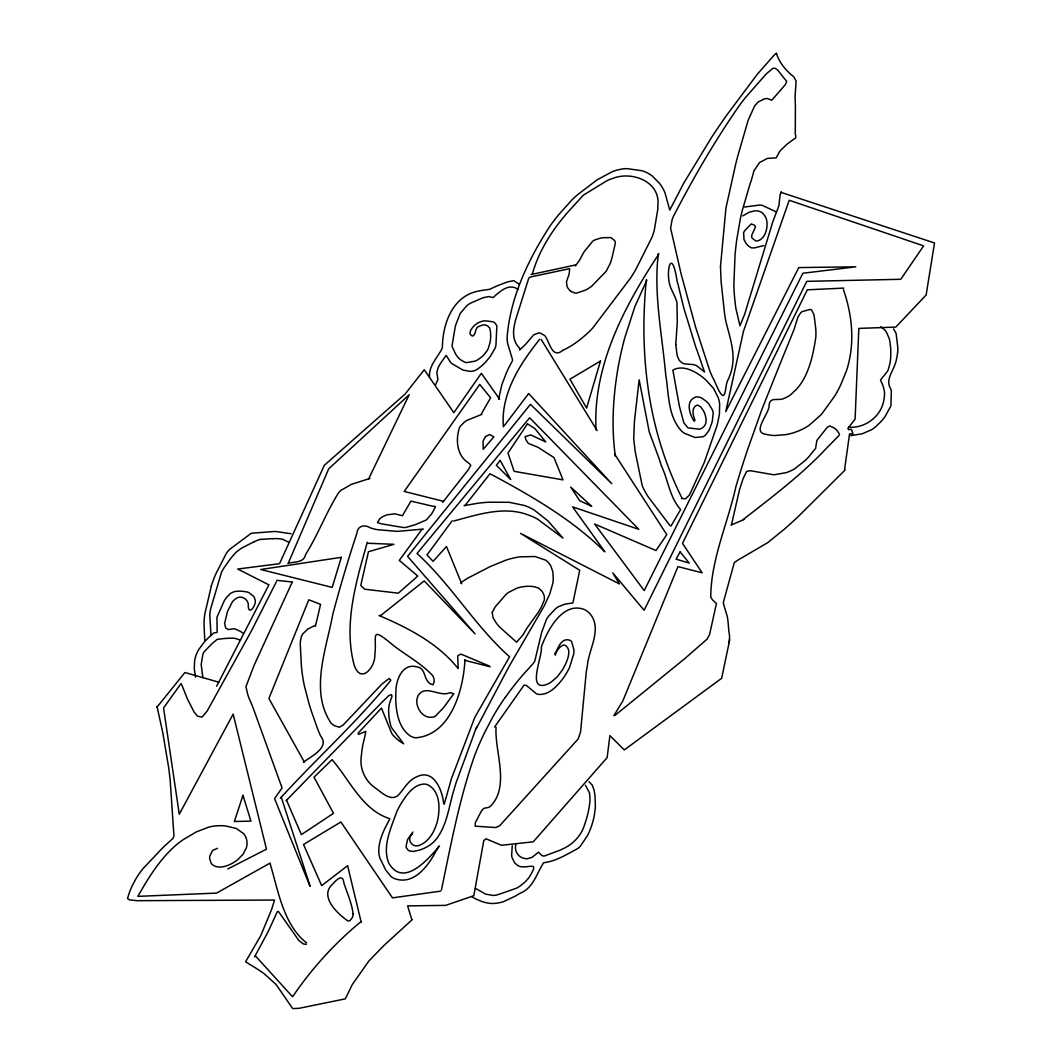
<?xml version="1.0" encoding="UTF-8"?>
<svg xmlns="http://www.w3.org/2000/svg" width="1062" height="1062" viewBox="0 0 1062 1062"><rect width="100%" height="100%" fill="white"/><g stroke="black" fill="none" stroke-linecap="round" stroke-linejoin="round"><path stroke-width="1.5" d="M515.853 844.423C514.021 850.742 518.057 857.273 524.416 858.441A12.386 12.054 -29.2 0 0 527.323 858.72L532.049 857.379L538.5 852.162L541.925 855.6L544.076 856.118L559.701 850.317A43.741 42.573 -29.2 0 0 562.223 849.149C573.029 844.409 581.697 835.396 584.83 823.86A100.346 97.651 -29.2 0 0 586.994 817.063L588.109 812.656A82.73 80.513 -29.2 0 0 590.007 799.328L589.543 792.942L585.428 785.283M646.36 279.691C640.705 336.15 644.461 394.042 661.785 448.297A371.766 361.797 -29.2 0 0 681.897 497.972M658.36 253.539C653.449 294.015 662.117 334.318 665.688 374.528C668.887 393.405 667.613 415.733 681.3 430.814A24.267 23.603 -29.2 0 0 684.724 433.455L695.039 437.491L702.991 436.761A9.505 9.239 -29.2 0 0 705.38 435.247L709.004 430.429L711.659 423.446A67.915 66.096 -29.2 0 0 712.403 420.565L713.173 413.184A13.766 13.394 -29.2 0 0 712.549 410.211L709.058 404.264A30.825 30.002 -29.2 0 0 705.832 400.932L701.079 397.679L697.309 396.803A6.518 6.345 -29.2 0 0 695.504 397.108C685.109 400.945 689.703 414.578 694.176 421.362M429.526 377.169C428.517 365.66 438.022 357.084 442.243 348.163A35.272 34.329 -29.2 0 1 442.442 345.548C443.146 321.919 453.607 294.811 479.971 290.789A36.427 35.444 -29.2 0 1 482.56 290.311L489.529 289.368L493.724 287.444A37.874 36.851 -29.2 0 1 495.237 286.7L497.68 285.638A81.442 79.265 -29.2 0 1 499.817 284.802L504.676 283.01A69.442 67.57 -29.2 0 0 507.065 282.054L513.65 280.607L518.946 284.058M464.957 659.728C463.55 689.211 451.138 734.997 415.64 737.811A15.359 14.948 -29.2 0 1 410.304 735.979C399.126 728.346 396.378 713.545 395.794 700.893A94.505 91.969 -29.2 0 1 395.914 692.331C395.635 680.795 402.073 662.834 416.689 666.83C425.225 667.772 423.725 677.423 428.411 682.189A17.35 16.886 -29.2 0 0 430.057 683.662L432.977 684.831L434.159 681.857A12.771 12.425 -29.2 0 0 433.88 678.698L433.482 677.37A9.983 9.717 -29.2 0 0 432.513 675.432C421.083 663.219 405.83 655.214 392.754 644.913C368.899 625.04 377.249 636.324 374.833 654.896C375.43 667.002 360.788 684.924 354.164 665.051C343.278 624.496 356.142 581.458 367.319 542.284M729.103 642.669L729.581 636.802A15.306 14.895 -29.2 0 0 729.475 635.182L729.063 632.62A37.09 36.095 -29.2 0 1 728.797 630.589L728.266 624.137A128.489 125.037 -29.2 0 0 727.882 620.407L727.47 617.526A22.66 22.05 -29.2 0 0 727.191 616.212L723.567 604.159M512.242 845.697L511.645 855.268A14.032 13.66 -29.2 0 0 512.149 857.791L514.645 862.862L517.499 865.304A19.302 18.784 -29.2 0 0 519.61 866.393C528.982 868.849 539.523 860.366 529.898 876.044A16.62 16.182 -29.2 0 1 528.73 877.902L525.942 881.075A48.334 47.033 -29.2 0 1 522.61 884.075L519.637 886.305A31.063 30.227 -29.2 0 1 516.477 888.19L504.463 892.438A38.537 37.502 -29.2 0 0 501.583 893.421L497.215 894.868A18.917 18.412 -29.2 0 1 493.073 895.425L485.692 894.164L475.364 888.283M532.367 273.877C538.315 252.902 549.93 233.534 563.909 216.821A68.804 66.959 -29.2 0 1 566.471 213.701L583.383 195.156L607.079 180.62A37.449 36.44 -29.2 0 1 612.309 178.602C631.85 170.491 661.095 181.642 657.803 206.094A37.435 36.427 -29.2 0 1 657.697 209.944L654.285 230.135A65.286 63.534 -29.2 0 1 652.015 237.198L635.806 269.469A147.153 143.211 -29.2 0 1 630.682 277.872L592.729 328.039A67.012 65.22 -29.2 0 1 589.689 331.198L586.582 334.092A139.016 135.286 -29.2 0 1 580.901 338.911L578.551 340.743A83.619 81.376 -29.2 0 1 562.754 350.407M498.596 399.219L501.875 384.59L506.614 372.337A159.273 154.999 -29.2 0 1 508.831 367.598L512.282 361.053A3.067 2.987 -29.2 0 0 512.574 359.845L507.649 343.491A42.812 41.67 -29.2 0 1 507.078 337.676C510.185 297.32 528.451 259.101 550.275 225.635A254.707 247.871 -29.2 0 1 558.466 214.922L571.98 199.855A124.851 121.506 -29.2 0 1 577.502 194.758L597.256 179.743L612.23 171.699A53.644 52.211 -29.2 0 1 616.849 170.159L622.226 168.977A31.9 31.037 -29.2 0 1 627.164 168.646L641.833 170.716A27.585 26.842 -29.2 0 1 645.046 171.832L647.382 172.933A37.223 36.227 -29.2 0 1 652.227 175.96L659.582 183.421A48.825 47.511 -29.2 0 1 662.569 187.934A42.918 41.763 -29.2 0 1 665.011 192.899L669.737 210.05L678.366 193.642A333.003 324.069 -29.2 0 1 683.636 183.341L711.912 136.839A1095.944 1066.54 -29.2 0 1 725.97 116.156L757.286 74.287L774.198 55.078L776.455 53.1L776.826 54.202A11.629 11.31 -29.2 0 0 777.172 55.689L779.614 60.799A64.397 62.671 -29.2 0 0 781.486 63.8L782.11 64.729A47.976 46.688 -29.2 0 0 785.628 69.163L786.159 69.76A61.038 59.392 -29.2 0 0 790.991 74.499L793.274 76.384A11.138 10.846 -29.2 0 1 794.057 77.154L796.128 81.031L795.119 95.527A46.409 45.162 -29.2 0 0 795.106 97.956L795.332 103.757A130.108 126.617 -29.2 0 1 795.398 107.899L795.279 134.224A3.531 3.438 -29.2 0 0 795.703 135.272L795.703 137.808L789.039 142.653A33.161 32.272 -29.2 0 0 786.132 145.016L781.141 149.875A25.9 25.209 -29.2 0 0 779.654 151.574L776.189 157.853L767.481 158.411L759.662 162.459L754.033 170.69L750.927 181.642A21.041 20.47 -29.2 0 0 750.184 183.46L742.803 208.683A193.257 188.08 -29.2 0 0 740.479 218.055L736.736 239.839A402.392 391.599 -29.2 0 0 735.037 254.907L733.855 285.359A199.497 194.147 -29.2 0 0 734.466 295.953L734.771 299.285A223.816 217.816 -29.2 0 0 735.9 308.484L739.948 325.822L744.621 314.352L772.791 221.825L778.924 205.709L780.119 194.691L781.366 191.81M441.38 890.089C450.819 845.299 459.116 799.991 474.249 756.675A231.264 225.064 -29.2 0 1 479.745 743.095A330.428 321.574 -29.2 0 1 484.883 732.05L493.02 716.584A228.967 222.821 -29.2 0 1 503.693 699.592L505.154 697.495M731.519 524.562L739.51 489.715L743.214 478.351L746.705 471.329L750.436 470.718L773.919 474.807L786.159 472.67A54.812 53.339 -29.2 0 0 789.969 471.196L791.177 470.652A35.935 34.966 -29.2 0 0 794.761 468.727L804.226 461.293A114.869 111.789 -29.2 0 0 808.368 457.297L815.589 448.416L816.89 440.411L827.152 427.428L829.634 425.902L834.254 428.066A25.05 24.373 -29.2 0 1 836.537 429.898L839.365 433.907A2.788 2.708 -29.2 0 1 839.259 435.221L830.391 444.288A246.424 239.813 -29.2 0 0 825.001 449.797A231.131 224.932 -29.2 0 0 822.293 452.691C798.093 477.462 770.348 498.383 743.121 519.583M729.727 639.696L721.669 678.26L624.297 749.918L609.88 735.608L607.145 757.591L533.27 841.808L501.45 845.286L486.024 838.794L483.781 840.546L473.811 895.704L445.668 905.382L407.635 905.886L411.684 919.241M315.401 626.222L320.591 604.384L308.803 599.778L268.898 698.477L304.396 762.171M444.248 804.133L451.443 778.658L474.833 717.301L509.561 656.781C474.78 625.863 451.39 584.777 417.034 553.501L529.659 417.791L638.793 529.327L572.604 506.866L604.875 551.815C571.741 519.039 530.827 495.556 489.98 473.732L464.997 505.525M211.325 586.038L204.82 614.009A89.553 87.15 -29.2 0 0 203.984 622.969L204.754 640.346M555.28 655.214C557.019 649.015 561.572 636.629 570.201 640.439A5.575 5.429 -29.2 0 1 571.608 641.607L573.918 649.732A28.024 27.267 -29.2 0 1 573.759 653.834L569.551 667.454A67.503 65.698 -29.2 0 1 560.404 681.791C554.935 688.349 547.182 695.57 537.943 694.296A7.076 6.89 -29.2 0 1 536.323 693.698L526.5 685.468L524.097 685.083L494.56 727.045M476.506 727.151L456.063 782.8A258.809 251.867 -29.2 0 0 454.111 789.318C448.775 806.35 447.288 825.599 435.632 839.909A29.895 29.099 -29.2 0 1 428.743 845.83L427.11 846.799A42.135 41.006 -29.2 0 1 419.278 850.184L413.131 851.485L409.228 850.861A5.376 5.23 -29.2 0 1 407.981 849.985L406.666 848.18A6.85 6.677 -29.2 0 1 406.056 846.281L407.596 839.484L412.919 832.024M277.394 911.488L268.115 931.746L254.535 956.928M288.665 562.263L328.702 468.833L409.175 394.732L368.527 479.121M276.346 581.83L251.375 631.027L207.156 711.036L202.099 717.089L197.705 716.279L194.147 712.111L187.416 698.969L181.761 684.791M292.05 582.534L253.991 665.555L245.959 686.649A3.744 3.637 -29.2 0 0 246.039 687.406L246.318 688.375A13.182 12.824 -29.2 0 1 246.57 689.318L247.074 691.667A44.577 43.383 -29.2 0 0 249.397 699.048L250.3 701.053A198.514 193.191 -29.2 0 1 252.464 706.124L282.08 787.938M646.904 280.089L634.93 306.493L624.748 337.849A356.925 347.354 -29.2 0 0 617.274 372.47C612.84 400.162 611.486 428.504 615.349 456.355M476.201 728.638L509.07 666.418L544.275 605.831L549.758 593.95L552.758 583.516A41.67 40.555 -29.2 0 0 553.262 579.241L552.864 571.821L550.766 565.86A17.43 16.965 -29.2 0 0 545.549 560.125L535.022 556.515L519.902 556.846A79.849 77.712 -29.2 0 0 505.844 560.178L489.94 566.683L467.599 578.246A81.615 79.424 -29.2 0 0 460.629 582.945M216.621 686.225L268.898 584.843L237.702 569.033L279.545 563.683L324.361 465.262L405.18 394.002L424.242 369.735L453.819 412.667L481.325 373.306L499.565 399.086M438.566 846.215C430.8 862.198 415.388 886.624 394.228 878.473A16.063 15.625 -29.2 0 1 390.816 876.349L385.758 870.097L379.957 858.242A25.74 25.05 -29.2 0 1 378.802 851.963C378.484 840.055 384.298 829.077 389.86 818.921M179.266 814.275L233.149 714.115L266.482 849.162L227.839 868.955M481.325 413.968L490.617 397.785L479.732 384.417L404.197 491.44L443.478 501.33M670.918 526.194L680.636 509.481C669.79 497.866 668.104 479.905 661.4 465.806A146.038 142.122 -29.2 0 1 659.582 459.912L649.227 431.849L639.165 379.824L634.492 420.671L633.682 438.579L635.169 451.43L642.098 485.175A30.692 29.869 -29.2 0 0 643.081 487.79L646.161 493.551A98.248 95.607 -29.2 0 0 648.006 496.551L669.843 525.385M412.189 834.055C406.188 839.232 412.029 847.861 418.866 845.525C427.336 842.578 432.805 834.453 435.765 826.369A55.29 53.804 -29.2 0 0 437.637 820.209C440.226 808.248 440.186 790.526 427.309 784.592A11.204 10.899 -29.2 0 0 423.579 784.061C413.184 785.03 406.746 794.774 401.569 802.766A87.628 85.279 -29.2 0 0 396.418 812.563C390.975 828.32 382.147 846.295 388.692 862.955C403.348 888.429 428.305 858.972 439.522 846.082M613.836 715.708L622.81 701.013L677.954 566.59L702.155 572.816L682.494 543.399L807.319 289.82L843.746 288.094M658.905 253.937C624.562 305.909 592.715 365.58 596.034 429.765M435.778 384.457L437.902 379.519L436.973 373.293A8.469 8.244 -29.2 0 1 437.04 371.527L438.048 368.049A24.838 24.16 -29.2 0 1 439.469 365.062L442.442 360.602A44.166 42.971 -29.2 0 0 443.584 358.929L446.226 355.358L450.328 362.036A13.063 12.717 -29.2 0 0 452.12 363.775L463.032 370.094L470.267 371.408A14.536 14.138 -29.2 0 0 476.811 369.616L481.564 366.071A68.061 66.229 -29.2 0 0 483.356 364.372A58.198 56.631 -29.2 0 0 486.277 361.306A71.486 69.561 -29.2 0 0 490.71 355.757L494.972 348.402A21.545 20.974 -29.2 0 0 495.941 345.269L496.87 325.729L494.587 322.543A7.766 7.553 -29.2 0 0 493.153 321.879L487.75 321.056A54.6 53.14 -29.2 0 0 485.852 320.91L484.471 320.883A9.863 9.598 -29.2 0 0 482.971 321.043L479.785 322.051A18.572 18.067 -29.2 0 0 475.139 324.919A21.957 21.373 -29.2 0 0 472.948 327.003L470.479 330.547L470.028 333.335A3.77 3.664 -29.2 0 0 470.453 334.583L472.125 335.937A1.646 1.606 -29.2 0 0 473.028 335.911C476.652 333.587 474.448 327.016 479.878 326.087A24.997 24.333 -29.2 0 1 481.577 325.37L483.489 324.853A4.54 4.421 -29.2 0 1 484.856 324.892L486.768 325.556A11.098 10.793 -29.2 0 1 488.042 326.299L489.741 328.171L490.485 331.994A50.591 49.237 -29.2 0 1 490.617 333.84L490.657 334.49A32.816 31.94 -29.2 0 1 490.604 338.074L490.538 338.897A39.785 38.723 -29.2 0 1 490.007 342.601L488.294 348.323A19.846 19.315 -29.2 0 1 486.9 350.964L484.192 354.482A32.033 31.17 -29.2 0 1 481.511 357.084L477.595 359.912A17.019 16.567 -29.2 0 1 474.78 361.199L466.603 362.607A7.739 7.54 -29.2 0 1 464.731 362.235L460.297 359.593A22.846 22.236 -29.2 0 1 455.518 353.872L452.359 347.101A6.956 6.757 -29.2 0 1 452.067 345.628L455.173 327.109A54.52 53.06 -29.2 0 1 456.116 323.857L460.231 313.409L466.762 305.763A43.144 41.989 -29.2 0 1 470.174 303.32L481.431 298.409A77.845 75.76 -29.2 0 0 483.794 297.546L488.892 296.537A5.549 5.403 -29.2 0 0 489.542 296.789L493.206 297.586L496.525 294.44A6.545 6.372 -29.2 0 1 497.759 293.537C503.375 288.678 510.875 284.005 518.123 289.448M292.966 996.209L296.63 990.952A349.239 339.867 -29.2 0 1 360.655 921.896M281.656 788.482L274.567 798.597L310.024 886.305M181.111 683.437L163.548 707.969L179.146 813.333M421.933 529.394L399.285 560.391L417.778 576.055L398.343 593.167L364.651 589.211L360.775 585.428L368.448 551.722L393.936 544.328L367.425 543.226M452.173 520.765L426.977 554.988L433.123 561.333L446.478 546.518L461.704 583.755M504.224 425.756L528.677 393.537L611.805 483.728L530.456 404.33L407.596 556.355L475.033 633.841L424.216 580.914L381.006 615.27L379.068 615.535C408.073 627.854 437.478 642.988 457.642 667.945M575.378 265.965L578.963 261.053A31.21 30.373 -29.2 0 0 580.356 258.677L583.051 253.632A39.095 38.046 -29.2 0 1 584.604 251.19L592.556 241.366A10.182 9.903 -29.2 0 1 594.614 240.012L599.897 238.286A57.122 55.596 -29.2 0 1 602.751 237.742L610.902 237.583L614.646 240.57A7.527 7.315 -29.2 0 1 615.137 241.857L615.23 242.255A4.766 4.633 -29.2 0 1 615.31 243.41L612.19 256.951A53.1 51.68 -29.2 0 1 611.34 260.071A63.295 61.596 -29.2 0 1 610.199 263.456L606.203 271.235L591.866 286.05A32.67 31.794 -29.2 0 1 587.737 288.877L586.981 289.315A26.577 25.873 -29.2 0 1 584.896 290.324L576.759 293.059A7.713 7.5 -29.2 0 1 574.874 292.993L571.237 291.546M539.722 339.19C523.447 359.673 507.968 382.519 503.946 408.923A83.327 81.097 -29.2 0 0 503.149 422.503L503.375 426.831M554.63 653.86C557.298 650.608 563.046 640.598 567.4 647.408A10.992 10.686 -29.2 0 1 568.382 649.506A9.186 8.934 -29.2 0 1 568.834 651.656L568.568 655.042A39.028 37.993 -29.2 0 1 568.143 656.993A30.944 30.108 -29.2 0 1 567.334 659.741L566.019 663.033A61.397 59.751 -29.2 0 1 562.342 670.069L557.085 677.038L551.55 681.724A56.352 54.839 -29.2 0 1 548.881 683.503C525.438 694.243 542.35 657.298 541.355 647.714A19.727 19.196 -29.2 0 1 541.899 645.497C548.324 628.598 563.643 600.827 584.989 609.787A25.568 24.891 -29.2 0 1 589.49 613.212C603.136 628.292 588.481 649.24 587.286 666.378A104.049 101.248 -29.2 0 0 586.264 672.034L580.542 732.063L578.179 738.926L499.711 825.718L495.821 827.537L475.126 826.17L475.298 822.692L481.657 810.611L483.9 808.315L488.241 807.505A11.403 11.098 -29.2 0 0 490.458 806.231C510.318 786.172 494.441 751.325 496.06 727.311M156.804 707.385L184.907 672.538L218.772 682.176M442.642 502.406L468.196 469.869L470.771 465.368L469.125 463.377A49.25 47.923 -29.2 0 1 466.125 461.187C456.713 453.54 455.877 439.349 459.182 428.49A12.067 11.735 -29.2 0 1 460.656 425.889L464.16 422.357A26.696 25.979 -29.2 0 1 466.922 420.366L481.869 414.366M280.395 798.159C316.436 758.573 357.416 721.828 390.776 680.357A3.12 3.04 -29.2 0 0 389.024 678.605L382.187 683.782L343.066 725.107L339.256 727.244L334.557 725.718A17.085 16.62 -29.2 0 1 331.371 723.514C309.241 691.76 326.485 648.67 332.791 614.354C339.999 587.14 347.991 560.139 356.859 533.429C357.575 525.385 364.863 524.283 370.678 528.013A71.725 69.8 -29.2 0 0 377.143 529.646L397.281 531.385L423.38 529.088M286.076 800.735L382.625 701.597L388.745 695.676L391.36 694.614L392.077 696.101L389.555 703.323A37.197 36.201 -29.2 0 0 388.825 707.518A33.785 32.869 -29.2 0 0 388.612 710.69L388.865 715.894A75.654 73.623 -29.2 0 0 389.276 719.08L390.789 725.784A14.39 14.005 -29.2 0 0 391.825 728.054L403.693 743.825L399.591 741.21A91.637 89.181 -29.2 0 1 397.4 739.457L393.723 736.006A21.93 21.346 -29.2 0 1 391.692 733.298L381.457 708.088L358.226 733.046L358.372 734.453L365.872 731.36L364.226 739.338A79 76.889 -29.2 0 0 362.62 746.148A87.841 85.478 -29.2 0 0 361.438 755.162C359.075 768.53 365.275 781.751 376.665 788.92C382.519 793.42 392.117 802.182 398.914 794.469C404.436 788.336 408.498 780.198 416.53 776.906C433.708 768.105 442.336 790.141 443.704 803.735M845.1 470.001L798.146 516.636A475.869 463.098 -29.2 0 1 783.995 529.487L767.733 542.655L741.847 557.802A63.826 62.127 -29.2 0 1 739.125 559.302L734.559 562.356A3.186 3.093 -29.2 0 0 734.068 563.457L723.395 602.207A8.337 8.111 -29.2 0 0 723.567 604.159M331.955 759.781L314.02 777.158L333.508 813.333L301.382 834.599L286.501 800.19M412.229 919.639L384.205 945.233L368.926 960.937L352.358 984.461L345.323 998.864L298.887 1008.342L292.7 1008.595L276.054 984.474L264.319 973.881A152.769 148.68 -29.2 0 0 250.751 965.026L245.601 961.734L260.721 935.715L271.633 909.47L274.527 900.045L137.131 900.682L129.883 899.952L127.506 898.545L129.79 891.297A132.272 128.728 -29.2 0 1 132.524 885.243L135.631 879.309A75.322 73.305 -29.2 0 1 143.065 868.57L162.035 848.511A116.01 112.891 -29.2 0 1 165.433 845.286L173.013 838.369L173.956 835.94L170.146 779.973A418.574 407.357 -29.2 0 0 168.539 766.804L162.911 733.351L157.043 706.522M519.557 350.075L524.416 345.535A54.547 53.087 -29.2 0 0 527.575 342.017L533.668 334.902L538.58 332.924A6.239 6.08 -29.2 0 1 540.213 333.11L544.248 335.287A8.934 8.695 -29.2 0 1 545.443 336.481C549.797 342.973 552.32 359.129 562.727 350.367M614.792 715.562L685.056 658.387L707.159 639.058L709.602 634.465L716.438 603.481L712.814 600.123A11.164 10.872 -29.2 0 1 710.77 596.977C710.89 559.488 727.921 522.969 735.939 486.489A1080.864 1051.884 -29.2 0 1 747.595 449.598L761.985 409.175L779.229 365.978A240.251 233.813 -29.2 0 0 781.765 359.699L793.579 330.68A97.877 95.248 -29.2 0 0 795.624 324.441L797.96 316.967L800.788 312.653A8.416 8.191 -29.2 0 1 802.129 311.617L810.16 309.427A3.558 3.465 -29.2 0 1 811.687 310.091L814.01 314.724L815.762 328.689A75.641 73.61 -29.2 0 1 815.842 337.119C813.346 353.553 809.802 371.023 800.098 384.829A79.597 77.473 -29.2 0 1 796.712 388.957L790.593 394.825A24.399 23.749 -29.2 0 1 787.606 396.737A26.736 26.019 -29.2 0 1 784.406 398.223C779.017 401.569 769.671 395.9 769.114 405.392C769.684 413.198 751.007 432.632 766.007 434.305A40.263 39.175 -29.2 0 0 774.915 435.526L786.331 434.557A62.26 60.587 -29.2 0 0 793.818 432.685L798.916 430.827A56.432 54.919 -29.2 0 0 809.138 425.278L821.51 414.339L834.984 395.675A146.131 142.215 -29.2 0 0 840.719 384.882L846.507 370.691A92.208 89.739 -29.2 0 0 849.242 360.469C854.432 336.853 851.273 312.268 843.427 289.581M742.75 215.905L749.241 212.201L754.458 210.913A18.784 18.28 -29.2 0 1 758.095 210.9L761.773 212.373A18.173 17.682 -29.2 0 1 762.702 213.303L763.711 214.458A69.11 67.251 -29.2 0 1 764.945 216.011C769.671 222.98 766.366 239.879 756.609 241.008A2.974 2.894 -29.2 0 1 755.613 240.835L752.095 238.127A2.482 2.416 -29.2 0 1 751.777 237.45L751.67 236.401A7.328 7.129 -29.2 0 1 751.936 234.715L755.427 227.188A1.513 1.474 -29.2 0 0 755.281 226.471L755.029 226.033A10.394 10.116 -29.2 0 0 754.325 225.104L751.272 223.923L745.962 229.352A23.815 23.165 -29.2 0 0 744.887 230.613L743.958 231.874A3.252 3.159 -29.2 0 0 743.639 232.671L744.011 239.654L746.321 243.809A19.514 18.983 -29.2 0 0 748.856 246.265L751.338 247.858L753.927 247.911A16.634 16.195 -29.2 0 0 755.427 247.672L756.741 247.327A59.618 58.025 -29.2 0 1 758.945 246.742L763.897 245.601M270.106 863.061L216.582 893.089L137.848 896.368C148.348 877.955 159.658 859.397 175.788 845.325A83.513 81.27 -29.2 0 1 183.447 839.484L196.377 831.891L208.829 827.099A45.334 44.126 -29.2 0 1 215.453 825.944L217.113 825.798A50.684 49.317 -29.2 0 1 225.476 825.917L236.202 828.426L243.742 833.697A15.943 15.518 -29.2 0 1 246.357 847.874L243.079 854.193L237.861 859.556A36.121 35.152 -29.2 0 1 230.68 864.163C225.343 866.672 218.36 868.716 213.024 865.132A8.323 8.098 -29.2 0 1 211.086 863.074L209.679 858.72A12.067 11.748 -29.2 0 1 209.758 856.105L212.626 850.463L217.537 848.299M254.203 541.686L242.747 547.541A35.365 34.409 -29.2 0 0 235.459 552.917L232.91 555.771A89.367 86.978 -29.2 0 0 229.857 559.515L223.232 569.006A34.21 33.294 -29.2 0 0 221.268 573.015L210.541 609.216A58.583 57.016 -29.2 0 0 209.785 615.482L211.033 635.634M731.094 525.106L744.09 519.451M315.281 625.279L307.768 629.129L302.723 633.934A12.346 12.014 -29.2 0 0 301.329 636.762L300.546 640.413A41.206 40.104 -29.2 0 0 300.254 643.957L301.369 665.635A172.721 168.088 -29.2 0 0 304.422 686.092L309.029 703.628A372.138 362.155 -29.2 0 0 311.339 711.115L317.233 727.882A185.385 180.407 -29.2 0 0 320.551 735.9C330.242 747.701 310.861 756.25 303.44 762.317M453.673 521.03C477.847 514.619 504.357 505.539 528.956 515.216A59.114 57.534 -29.2 0 1 537.531 519.092L562.993 538.089L547.912 520.884L534.173 510.012A54.162 52.715 -29.2 0 0 524.535 505.512L509.269 502.299L488.56 502.22A189.355 184.27 -29.2 0 0 478.152 503.189L464.028 505.671M369.908 478.458L351.403 484.325L340.968 490.339A21.638 21.054 -29.2 0 0 338.592 492.715C326.366 512.229 318.202 534.146 306.029 553.793A22.992 22.382 -29.2 0 0 305.192 555.824C303.294 562.913 293.324 561.665 287.815 563.338M744.608 207.01L759.662 205.046A20.576 20.019 -29.2 0 1 762.503 205.457L775.95 211.763M530.987 274.554L575.272 265.022M848.75 427.243C863.91 428.305 878.924 418.229 883.08 403.494A46.024 44.79 -29.2 0 0 884.128 398.94L884.58 394.108A19.209 18.691 -29.2 0 0 884.354 391.307L883.823 388.772A41.113 40.011 -29.2 0 0 882.854 385.546L882.336 384.165A19.289 18.771 -29.2 0 0 881.606 382.559L880.663 380.634A1.925 1.872 -29.2 0 1 880.65 379.864L883.252 376.545A19.235 18.718 -29.2 0 0 884.142 375.59L887.248 371.594A13.939 13.567 -29.2 0 0 888.244 369.735L890.022 363.124A57.175 55.649 -29.2 0 0 890.66 357.469L890.792 352.81A89.434 87.031 -29.2 0 0 890.553 346.849L889.757 340.69A25.568 24.877 -29.2 0 0 889.08 338.167L886.478 332.3A15.864 15.439 -29.2 0 0 883.624 328.928L880.624 326.791M260.575 539.456L272.43 538.593M440.531 891.164L392.489 897.855L340.875 822.001L303.533 844.476L321.667 885.642L347.593 865.703L361.253 922.374M850.728 435.619L862.171 433.787L871.451 429.778A34.183 33.267 -29.2 0 0 875.314 427.057L880.703 421.906A74.207 72.216 -29.2 0 0 884.911 416.862L890.925 405.883L891.35 391.068A14.841 14.443 -29.2 0 0 890.872 389.13C885.19 380.807 892.385 372.085 895.133 364.147A39.015 37.966 -29.2 0 0 896.328 360.058L896.7 358.319A94.04 91.518 -29.2 0 0 897.124 355.943A56.91 55.383 -29.2 0 0 897.642 352.026M276.651 580.356L292.475 581.989M291.081 533.748L276.293 531.558A27.705 26.962 -29.2 0 0 273.478 531.558L251.322 533.243L230.003 549.107A27.267 26.523 -29.2 0 0 226.365 553.329L216.104 573.361A115.572 112.479 -29.2 0 0 211.285 586.025M306.268 944.437L303.281 943.892L298.98 940.653L278.363 911.355M464.532 660.272L490.219 666.777M389.316 818.51C362.368 809.868 349.783 780.198 332.486 760.18M780.942 192.341L934.52 242.959L926.13 295.01L895.797 327.083L858.839 328.397L855.096 419.158L847.901 428.331L848.551 429.672L851.432 429.274L852.959 433.867L849.547 433.854L844.556 469.603M681.472 498.503L685.614 498.768L689.49 494.972L704.292 462.435L717.182 425.119L719.399 414.499L719.651 404.303A33.373 32.484 -29.2 0 0 718.27 397.785L713.598 388.493L705.739 379.811A67.623 65.817 -29.2 0 0 700.601 375.709C692.862 370.213 682.083 364.97 672.87 370.094L679.428 406.467L683.835 422.769L687.964 427.88L699.393 429.194A7.938 7.726 -29.2 0 0 701.146 428.597A8.655 8.43 -29.2 0 0 705.832 423.141L706.203 419.224L704.916 413.981A28.475 27.718 -29.2 0 0 703.402 410.689L700.827 406.985L697.92 405.219A2.881 2.801 -29.2 0 0 696.738 405.299C691.017 407.874 693.128 415.813 695.026 420.286M306.586 942.95C283.448 924.564 278.284 891.031 270.226 864.003M239.375 639.842L237.304 639.032A19.541 19.023 -29.2 0 0 232.565 638.116L226.259 638.395A44.445 43.263 -29.2 0 1 224.268 638.541L217.259 639.324L212.002 643.745A43.13 41.976 -29.2 0 1 210.887 644.846L204.462 651.431A14.788 14.39 -29.2 0 0 202.842 654.365L201.183 664.52L202.882 677.583M489.144 665.967L460.855 654.059L457.669 655.944L458.173 668.356M288.691 542.244L284.523 540.16A12.797 12.452 -29.2 0 0 283.129 539.615M472.006 896.912C479.666 901.134 488.374 904.771 497.281 903.085A36.148 35.179 -29.2 0 0 503.348 901.731L515.163 896.195A130.998 127.48 -29.2 0 0 519.398 893.607C533.615 888.151 536.244 873.893 543.664 862.716C555.864 861.282 566.604 854.485 577.316 848.79A20.616 20.072 -29.2 0 0 580.171 846.454L587.419 835.701A80.911 78.734 -29.2 0 0 590.273 829.356A73.53 71.566 -29.2 0 0 592.49 822.97A76.955 74.884 -29.2 0 0 594.335 815.204L595.185 808.965A53.259 51.826 -29.2 0 0 595.37 805.315L594.972 795.823A46.078 44.843 -29.2 0 0 593.831 789.398L592.317 785.256L589.052 781.712M242.959 633.111L241.499 632.076A19.528 18.997 -29.2 0 0 239.746 631.054L234.529 628.691L228.25 629.54L225.675 627.934L224.64 623.381L227.215 612.495A25.01 24.333 -29.2 0 1 227.972 610.557L232.14 602.273A12.067 11.748 -29.2 0 1 233.773 600.335L235.578 598.862A16.195 15.757 -29.2 0 1 237.33 597.813C242.481 595.211 249.291 600.375 248.242 606.19C248.734 616.69 257.588 603.601 254.774 598.941A6.93 6.744 -29.2 0 0 253.765 596.472L248.933 592.662A11.961 11.642 -29.2 0 0 247.167 591.999L242.893 591.322A44.936 43.728 -29.2 0 0 239.707 591.176L237.676 591.215A21.134 20.563 -29.2 0 0 235.485 591.468A27.692 26.948 -29.2 0 0 233.959 591.746L230.481 593.392L226.697 597.335A45.931 44.697 -29.2 0 0 224.44 600.428L216.927 617.301L217.152 632.381L213.781 632.965L209.002 637.173A126.405 123.006 -29.2 0 0 206.546 639.682L204.634 641.753A49.622 48.281 -29.2 0 0 203.227 643.399L198.621 649.718A28.767 27.997 -29.2 0 0 196.974 652.891L196.019 655.347A34.449 33.519 -29.2 0 0 194.611 660.79L194.28 668.516L195.514 677.158M893.567 328.835L896.116 333.441L897.894 348.19A68.526 66.694 -29.2 0 1 897.642 352.026M255.384 955.84L292.541 996.753M520.407 348.986C512.933 342.429 512.508 332.592 514.738 323.698A44.883 43.688 -29.2 0 1 515.707 319.556L527.96 280.78A21.811 21.227 -29.2 0 1 528.358 279.279L529.195 277.527L531.119 276.837L569.657 268.659L569.179 274.023L566.458 281.842L567.068 286.435A11.709 11.39 -29.2 0 0 571.237 291.532M614.593 454.058L666.777 534.637L655.984 550.541L594.68 524.044L644.196 590.591L802.859 273.253L855.813 266.827L798.757 267.584L725.731 411.684L743.44 331.45L789.199 200.267L923.621 245.866L900.788 279.293L806.762 281.35L644.116 610.278L612.761 572.883L619.465 583.954L520.579 533.403L579.719 570.294L572.909 602.924L564.772 604.198L558.904 606.495A22.714 22.103 -29.2 0 0 555.652 608.632L548.244 616.597A28.793 28.024 -29.2 0 0 546.399 619.544L541.673 632.394L534.85 660.79A13.779 13.408 -29.2 0 1 533.575 663.073L527.256 670.082A172.774 168.141 -29.2 0 0 525.464 672.02A260.602 253.606 -29.2 0 0 505.233 697.548M541.222 339.468L597.11 430.575M281.244 797.084L309.971 885.735M254.23 541.739A29.245 28.462 -29.2 0 1 260.535 539.323M272.443 538.753A33.188 32.298 -29.2 0 1 283.169 539.416M453.7 693.791L443.345 707.929L435.194 716.306A4.991 4.859 -29.2 0 1 433.787 716.837C423.831 719.784 415.786 708.58 416.901 699.566A15.479 15.067 -29.2 0 1 417.99 695.968C424.694 683.729 439.19 697.176 449.372 692.902A9.054 8.815 -29.2 0 1 450.673 692.716L453.7 693.791M675.751 344.446L677.158 355.571L678.87 359.66A12.611 12.266 -29.2 0 0 680.676 361.744L682.069 362.832A8.881 8.655 -29.2 0 0 684.3 363.868L691.495 364.439A16.142 15.718 -29.2 0 1 693.884 364.744L695.783 365.315A7.115 6.93 -29.2 0 1 696.991 365.939L704.531 372.045L696.845 349.849A49.476 48.148 -29.2 0 1 695.796 347.194L684.193 309.308A60.574 58.954 -29.2 0 1 682.932 304.582L678.047 284.43A71.207 69.296 -29.2 0 1 677.144 281.457C671.277 242.494 664.162 275.987 671.702 289.807A103.691 100.917 -29.2 0 0 673.242 293.245A87.456 85.106 -29.2 0 0 674.715 296.218L676.945 302.166L677.264 319.795A41.06 39.958 -29.2 0 1 677.29 322.649L675.751 344.446M720.487 266.469L721.098 281.629L724.43 312.44A212.028 206.333 -29.2 0 0 725.904 321.56C731.452 343.61 738.143 360.058 727.165 381.59A88.438 86.062 -29.2 0 0 725.93 386.913C723.872 408.392 716.266 383.01 712.549 377.262A145.295 141.405 -29.2 0 1 709.575 370.2L695.597 327.136L681.14 274.062L670.6 228.118L672.073 219.847A75.349 73.318 -29.2 0 1 673.454 216.303C693.42 177.739 715.297 139.958 740.214 104.328A175.841 171.128 -29.2 0 1 745.511 97.518L766.206 73.942L772.924 68.34L775.127 68.287L777.583 69.986L786.676 81.376L785.402 84.562L771.835 100.16L767.149 98.487L764.175 98.925L758.082 102.085L754.67 105.842L748.113 120.364L738.156 154.76A363.908 354.15 -29.2 0 0 735.86 163.402L725.93 208.099L720.487 266.469M353.088 913.838L353.049 914.807A8.523 8.297 -29.2 0 1 352.836 916.041A10.819 10.527 -29.2 0 1 352.358 917.515L350.035 920.515A3.637 3.544 -29.2 0 1 349.132 920.9A3.425 3.332 -29.2 0 1 348.11 921.033C338.114 914.409 319.715 897.178 331.636 885.084C335.207 881.354 342.814 872.221 343.849 882.894C347.168 893.102 351.801 903.112 353.088 913.838M492.224 612.442L492.98 617.513L496.02 622.664A52.954 51.534 -29.2 0 0 499.658 627.111L516.544 642.178L522.451 635.58A22.076 21.479 -29.2 0 0 524.124 632.992L525.571 630.39A41.113 39.998 -29.2 0 1 527.11 627.894L538.129 612.535A80.526 78.376 -29.2 0 0 541.368 606.999L544.248 600.136A8.284 8.058 -29.2 0 0 544.421 598.623L544.275 596.34A9.505 9.253 -29.2 0 0 543.89 594.826L542.762 592.477A17.974 17.496 -29.2 0 0 541.447 590.631L538.394 588.016L534.226 586.742A25.156 24.479 -29.2 0 0 531.903 586.41L527.92 586.277A42.307 41.166 -29.2 0 0 523.008 586.715L520.473 587.18A28.568 27.798 -29.2 0 0 516.902 588.189L508.525 592.423A22.129 21.545 -29.2 0 0 506.216 594.202L495.25 606.814L492.224 612.442M435.354 506.561L433.548 510.53A99.045 96.39 -29.2 0 1 431.69 513.769L426.446 519.876L417.273 523.845A33.798 32.895 -29.2 0 1 415.109 524.747L405.923 527.416A13.381 13.023 -29.2 0 1 403.839 527.562L393.006 525.809A86.925 84.588 -29.2 0 0 390.537 525.371L383.873 524.216A28.249 27.493 -29.2 0 0 381.922 523.951L377.435 522.623L379.559 519.053A19.806 19.275 -29.2 0 1 382.639 516.65L386.86 514.844L394.958 513.849L402.405 515.734L410.941 501.118L432.871 506.255A13.965 13.594 -29.2 0 0 434.464 506.282L435.354 506.561M600.481 361.027L586.609 408.087L569.949 379.2L600.481 361.027M341.3 557.324L332.22 587.392L260.721 569.511L341.3 557.324M242.959 795.345L234.383 821.497L250.951 821.112L242.959 795.345M680.092 551.895L676.096 559.17L689.265 563.099L680.092 551.895M485.533 436.548L483.077 440.942L483.17 449.359L493.87 436.827L489.688 434.531L485.533 436.548M527.456 423.857L508.008 452.97L514.114 471.329L563.006 479.878L553.979 457.603L538.089 447.341L528.345 443.412L525.969 439.907L525.093 436.668L530.735 434.929L545.749 441.951L534.863 428.583L527.456 423.857M500.136 460.43L496.326 465.289L510.742 479.599L500.136 460.43M591.6 506.255L579.706 500.72L570.745 487.086L591.6 506.255"/></g></svg>
